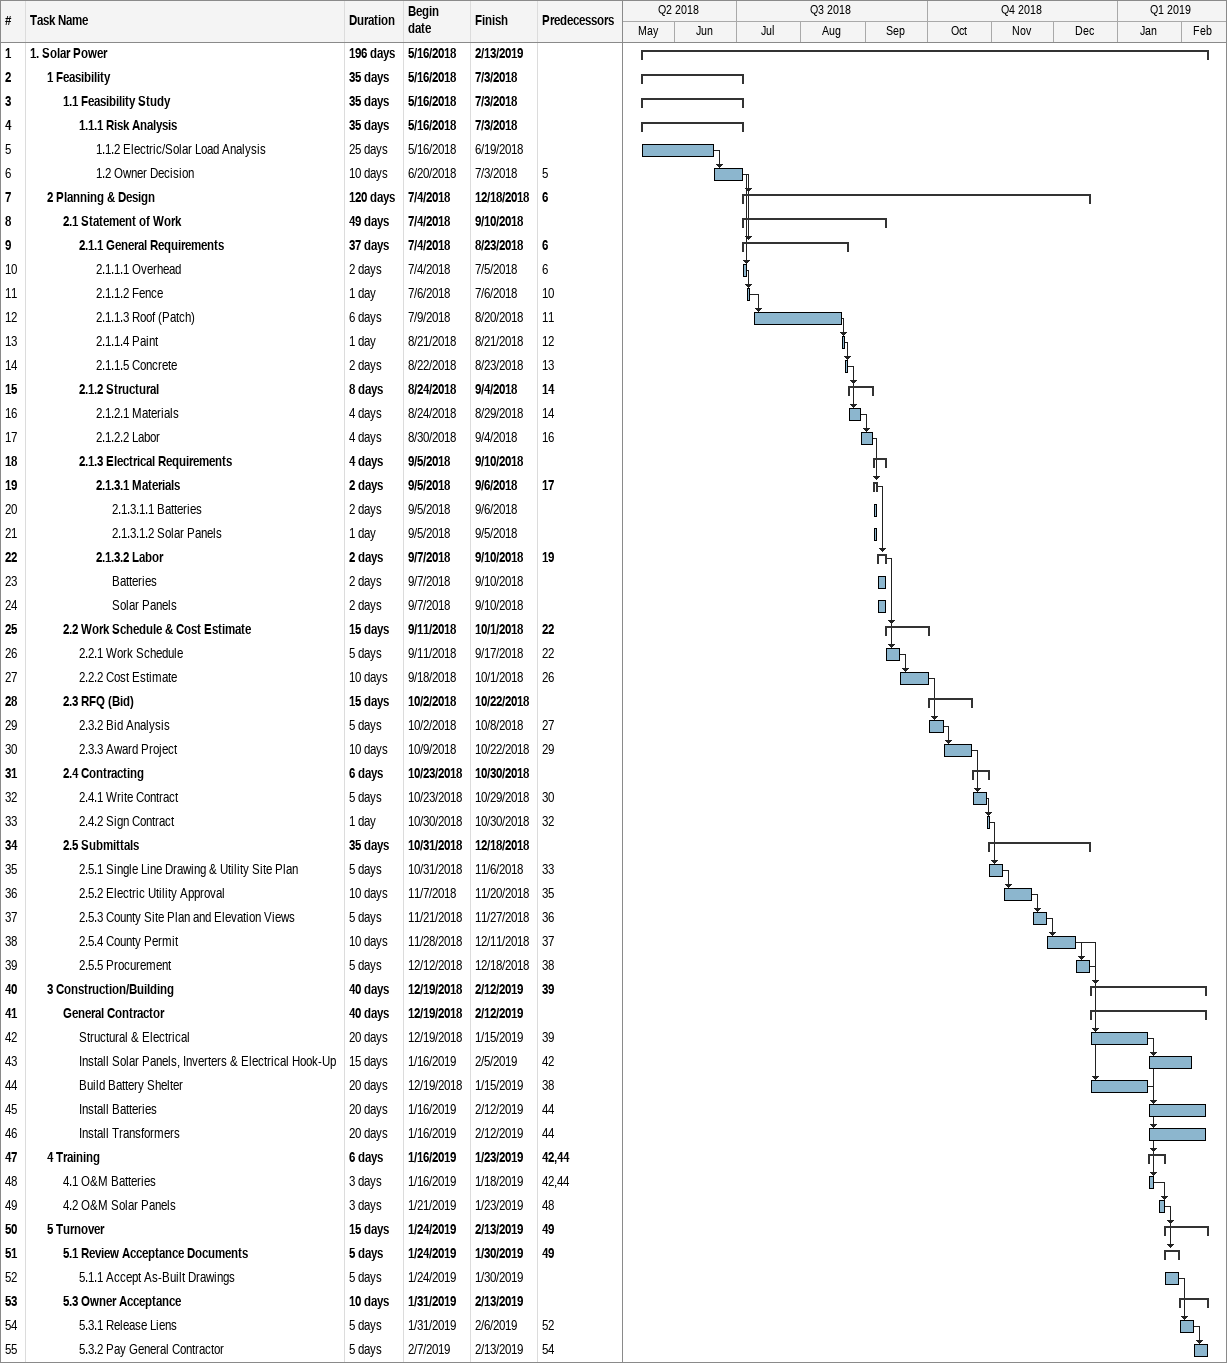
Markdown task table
| ID | Level | Task | Duration | Start | Finish | Predecessors |
|---|---|---|---|---|---|---|
| 1 | 1 | **1. Solar Power** | 196d | 2018-05-16 | 2019-02-13 |  |
| 2 | 2 | **1 Feasibility** | 35d | 2018-05-16 | 2018-07-03 |  |
| 3 | 3 | **1.1 Feasibility Study** | 35d | 2018-05-16 | 2018-07-03 |  |
| 4 | 4 | **1.1.1 Risk Analysis** | 35d | 2018-05-16 | 2018-07-03 |  |
| 5 | 5 | 1.1.2 Electric/Solar Load Analysis | 25d | 2018-05-16 | 2018-06-19 |  |
| 6 | 5 | 1.2 Owner Decision | 10d | 2018-06-20 | 2018-07-03 | 5 |
| 7 | 2 | **2 Planning & Design** | 120d | 2018-07-04 | 2018-12-18 | 6 |
| 8 | 3 | **2.1 Statement of Work** | 49d | 2018-07-04 | 2018-09-10 |  |
| 9 | 4 | **2.1.1 General Requirements** | 37d | 2018-07-04 | 2018-08-23 | 6 |
| 10 | 5 | 2.1.1.1 Overhead | 2d | 2018-07-04 | 2018-07-05 | 6 |
| 11 | 5 | 2.1.1.2 Fence | 1d | 2018-07-06 | 2018-07-06 | 10 |
| 12 | 5 | 2.1.1.3 Roof (Patch) | 6d | 2018-07-09 | 2018-08-20 | 11 |
| 13 | 5 | 2.1.1.4 Paint | 1d | 2018-08-21 | 2018-08-21 | 12 |
| 14 | 5 | 2.1.1.5 Concrete | 2d | 2018-08-22 | 2018-08-23 | 13 |
| 15 | 4 | **2.1.2 Structural** | 8d | 2018-08-24 | 2018-09-04 | 14 |
| 16 | 5 | 2.1.2.1 Materials | 4d | 2018-08-24 | 2018-08-29 | 14 |
| 17 | 5 | 2.1.2.2 Labor | 4d | 2018-08-30 | 2018-09-04 | 16 |
| 18 | 4 | **2.1.3 Electrical Requirements** | 4d | 2018-09-05 | 2018-09-10 |  |
| 19 | 5 | **2.1.3.1 Materials** | 2d | 2018-09-05 | 2018-09-06 | 17 |
| 20 | 6 | 2.1.3.1.1 Batteries | 2d | 2018-09-05 | 2018-09-06 |  |
| 21 | 6 | 2.1.3.1.2 Solar Panels | 1d | 2018-09-05 | 2018-09-05 |  |
| 22 | 5 | **2.1.3.2 Labor** | 2d | 2018-09-07 | 2018-09-10 | 19 |
| 23 | 6 | Batteries | 2d | 2018-09-07 | 2018-09-10 |  |
| 24 | 6 | Solar Panels | 2d | 2018-09-07 | 2018-09-10 |  |
| 25 | 3 | **2.2 Work Schedule & Cost Estimate** | 15d | 2018-09-11 | 2018-10-01 | 22 |
| 26 | 4 | 2.2.1 Work Schedule | 5d | 2018-09-11 | 2018-09-17 | 22 |
| 27 | 4 | 2.2.2 Cost Estimate | 10d | 2018-09-18 | 2018-10-01 | 26 |
| 28 | 3 | **2.3 RFQ (Bid)** | 15d | 2018-10-02 | 2018-10-22 |  |
| 29 | 4 | 2.3.2 Bid Analysis | 5d | 2018-10-02 | 2018-10-08 | 27 |
| 30 | 4 | 2.3.3 Award Project | 10d | 2018-10-09 | 2018-10-22 | 29 |
| 31 | 3 | **2.4 Contracting** | 6d | 2018-10-23 | 2018-10-30 |  |
| 32 | 4 | 2.4.1 Write Contract | 5d | 2018-10-23 | 2018-10-29 | 30 |
| 33 | 4 | 2.4.2 Sign Contract | 1d | 2018-10-30 | 2018-10-30 | 32 |
| 34 | 3 | **2.5 Submittals** | 35d | 2018-10-31 | 2018-12-18 |  |
| 35 | 4 | 2.5.1 Single Line Drawing & Utility Site Plan | 5d | 2018-10-31 | 2018-11-06 | 33 |
| 36 | 4 | 2.5.2 Electric Utility Approval | 10d | 2018-11-07 | 2018-11-20 | 35 |
| 37 | 4 | 2.5.3 County Site Plan and Elevation Views | 5d | 2018-11-21 | 2018-11-27 | 36 |
| 38 | 4 | 2.5.4 County Permit | 10d | 2018-11-28 | 2018-12-11 | 37 |
| 39 | 4 | 2.5.5 Procurement | 5d | 2018-12-12 | 2018-12-18 | 38 |
| 40 | 2 | **3 Construction/Building** | 40d | 2018-12-19 | 2019-02-12 | 39 |
| 41 | 3 | **General Contractor** | 40d | 2018-12-19 | 2019-02-12 |  |
| 42 | 4 | Structural & Electrical | 20d | 2018-12-19 | 2019-01-15 | 39 |
| 43 | 4 | Install Solar Panels, Inverters & Electrical Hook-Up | 15d | 2019-01-16 | 2019-02-05 | 42 |
| 44 | 4 | Build Battery Shelter | 20d | 2018-12-19 | 2019-01-15 | 38 |
| 45 | 4 | Install Batteries | 20d | 2019-01-16 | 2019-02-12 | 44 |
| 46 | 4 | Install Transformers | 20d | 2019-01-16 | 2019-02-12 | 44 |
| 47 | 2 | **4 Training** | 6d | 2019-01-16 | 2019-01-23 | 42, 44 |
| 48 | 3 | 4.1 O&M Batteries | 3d | 2019-01-16 | 2019-01-18 | 42, 44 |
| 49 | 3 | 4.2 O&M Solar Panels | 3d | 2019-01-21 | 2019-01-23 | 48 |
| 50 | 2 | **5 Turnover** | 15d | 2019-01-24 | 2019-02-13 | 49 |
| 51 | 3 | **5.1 Review Acceptance Documents** | 5d | 2019-01-24 | 2019-01-30 | 49 |
| 52 | 4 | 5.1.1 Accept As-Built Drawings | 5d | 2019-01-24 | 2019-01-30 |  |
| 53 | 3 | **5.3 Owner Acceptance** | 10d | 2019-01-31 | 2019-02-13 |  |
| 54 | 4 | 5.3.1 Release Liens | 5d | 2019-01-31 | 2019-02-06 | 52 |
| 55 | 4 | 5.3.2 Pay General Contractor | 5d | 2019-02-07 | 2019-02-13 | 54 |
